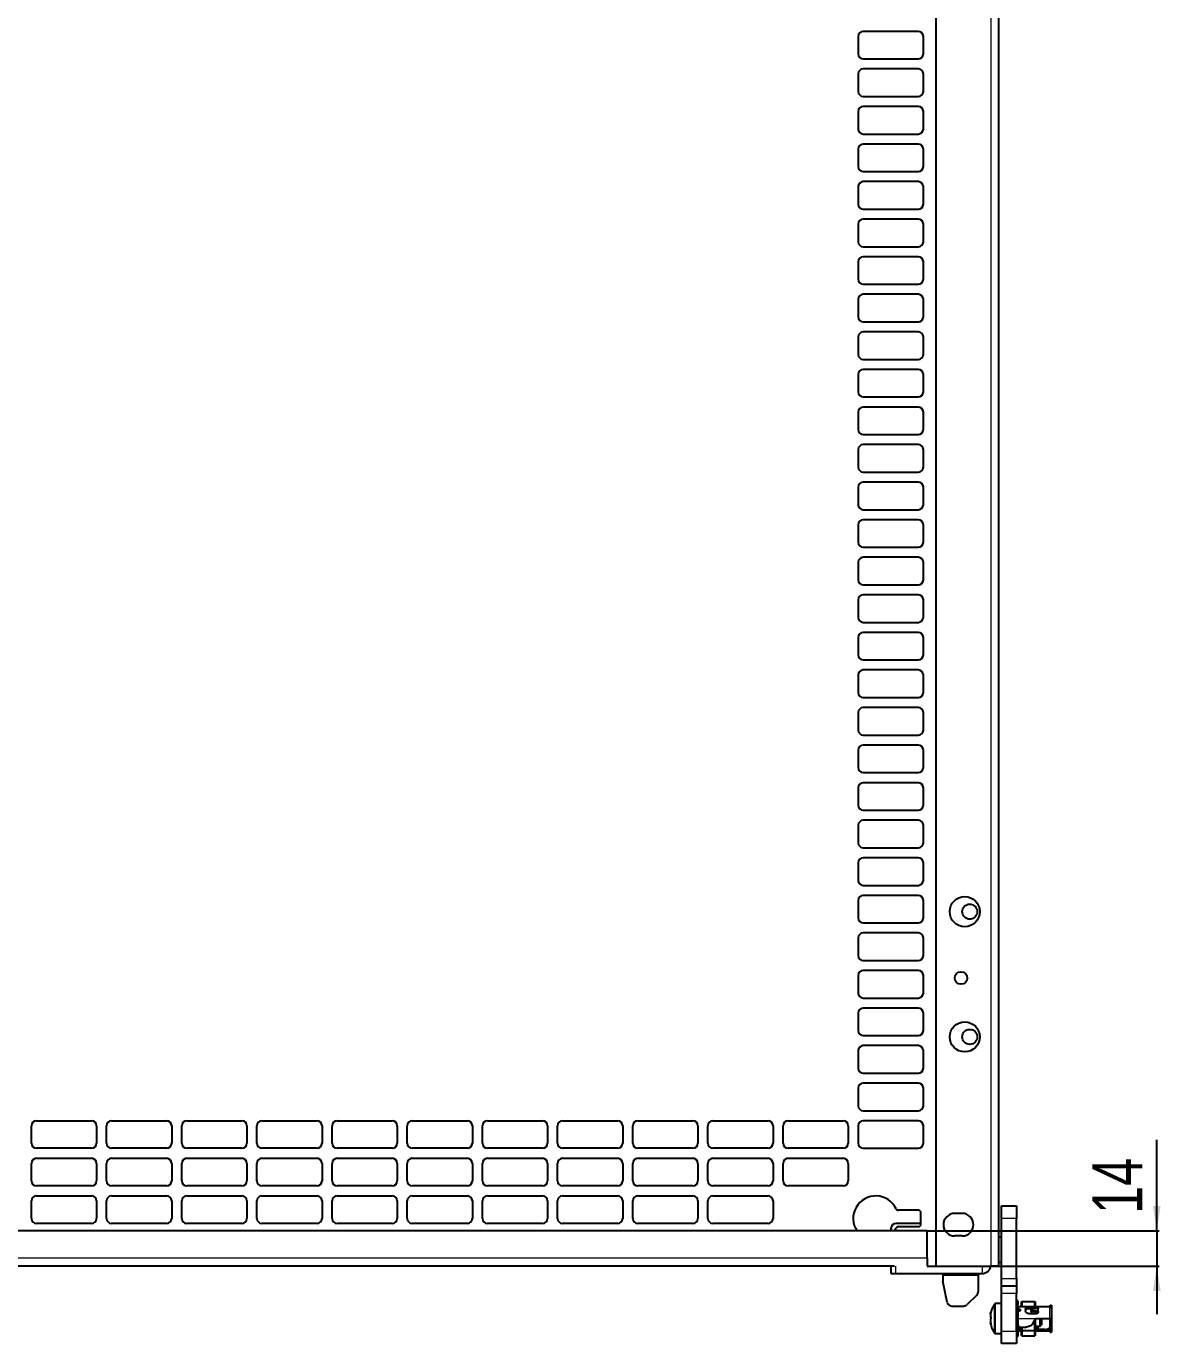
# Model space of a CAD drawing. Header units: millimetres. Extents: x -814 to 1058, y -456 to 1988.
# Drawn here: x 606 to 1058, y -291 to 235 of the extents above; entities that cross this region are included whole.
import ezdxf

# ---------------------------------------------------------------- set-up
doc = ezdxf.new("R2010")
doc.units = ezdxf.units.MM
doc.layers.add('FORMAT', color=7, linetype='Continuous')
doc.styles.add('SLDTEXTSTYLE0', font='TXT', dxfattribs={"width": 0.75})
doc.dimstyles.new('SLDDIMSTYLE1', dxfattribs={"dimtxt": 20, "dimasz": 10, "dimexe": 0, "dimexo": 0.0625, "dimgap": 5, "dimtad": 2, "dimdec": 1, "dimrnd": 1e-09, "dimzin": 12, "dimdsep": 46, "dimtxsty": 'SLDTEXTSTYLE0', "dimsah": 1, "dimcen": 0.09, "dimadec": 0, "dimazin": 3, "dimtfac": 1, "dimtmove": 0, "dimatfit": 0, "dimfxl": 0, "dimfrac": 2, "dimtolj": 1, "dimtzin": 12, "dimarcsym": 0})

# ---------------------------------------------------------------- blocks, each defined once
blk = doc.blocks.new('_D_8')
at = {"layer": 'FORMAT'}
for p, q in [((1056.82, -246.46), (1056.82, -210.06)), ((965.18, -246.46), (1057.82, -246.46)), ((1056.82, -246.46), (1056.82, -260.46)), ((965.18, -260.46), (1057.82, -260.46)), ((1056.82, -260.46), (1056.82, -279.69))]:
    blk.add_line(p, q, dxfattribs=at)
for points in [[(1056.82, -246.46), (1058.36, -236.46), (1055.28, -236.46)], [(1056.82, -260.46), (1055.28, -270.46), (1058.36, -270.46)]]:
    blk.add_solid(points, dxfattribs=at)
at = {"layer": 'FORMAT', "insert": (1031.04, -239.61), "char_height": 20, "attachment_point": 1, "rotation": 90, "style": 'SLDTEXTSTYLE0'}
blk.add_mtext('14', dxfattribs=at)

msp = doc.modelspace()

# ---------------------------------------------------------------- linework, layer by layer
at = {"color": 7, "linetype": 'Continuous', "lineweight": 25}
for p, q in [((993.67, 1822.55), (993.67, -260.45)), ((968.67, 1793.35), (968.67, -260.45)), ((961.67, 232.55), (939.67, 232.55)), ((937.67, 230.55), (937.67, 223.55)), ((963.67, 223.55), (963.67, 230.55)), ((939.67, 221.55), (961.67, 221.55)), ((961.67, 217.55), (939.67, 217.55)), ((937.67, 215.55), (937.67, 208.55)), ((963.67, 208.55), (963.67, 215.55)), ((939.67, 206.55), (961.67, 206.55)), ((937.67, 200.55), (937.67, 193.55)), ((961.67, 202.55), (939.67, 202.55)), ((963.67, 193.55), (963.67, 200.55)), ((939.67, 191.55), (961.67, 191.55)), ((937.67, 185.55), (937.67, 178.55)), ((961.67, 187.55), (939.67, 187.55)), ((963.67, 178.55), (963.67, 185.55)), ((939.67, 176.55), (961.67, 176.55)), ((937.67, 170.55), (937.67, 163.55)), ((961.67, 172.55), (939.67, 172.55)), ((963.67, 163.55), (963.67, 170.55)), ((939.67, 161.55), (961.67, 161.55)), ((937.67, 155.55), (937.67, 148.55)), ((961.67, 157.55), (939.67, 157.55)), ((963.67, 148.55), (963.67, 155.55)), ((939.67, 146.55), (961.67, 146.55)), ((961.67, 142.55), (939.67, 142.55)), ((937.67, 140.55), (937.67, 133.55)), ((963.67, 133.55), (963.67, 140.55)), ((939.67, 131.55), (961.67, 131.55)), ((961.67, 127.55), (939.67, 127.55)), ((937.67, 125.55), (937.67, 118.55)), ((963.67, 118.55), (963.67, 125.55)), ((939.67, 116.55), (961.67, 116.55)), ((937.67, 110.55), (937.67, 103.55)), ((961.67, 112.55), (939.67, 112.55)), ((963.67, 103.55), (963.67, 110.55)), ((939.67, 101.55), (961.67, 101.55)), ((937.67, 95.55), (937.67, 88.55)), ((961.67, 97.55), (939.67, 97.55)), ((963.67, 88.55), (963.67, 95.55)), ((939.67, 86.55), (961.67, 86.55)), ((937.67, 80.55), (937.67, 73.55)), ((961.67, 82.55), (939.67, 82.55)), ((963.67, 73.55), (963.67, 80.55)), ((939.67, 71.55), (961.67, 71.55)), ((937.67, 65.55), (937.67, 58.55)), ((961.67, 67.55), (939.67, 67.55)), ((963.67, 58.55), (963.67, 65.55)), ((939.67, 56.55), (961.67, 56.55)), ((937.67, 50.55), (937.67, 43.55)), ((961.67, 52.55), (939.67, 52.55)), ((963.67, 43.55), (963.67, 50.55)), ((939.67, 41.55), (961.67, 41.55)), ((961.67, 37.55), (939.67, 37.55)), ((937.67, 35.55), (937.67, 28.55)), ((963.67, 28.55), (963.67, 35.55)), ((939.67, 26.55), (961.67, 26.55)), ((961.67, 22.55), (939.67, 22.55)), ((937.67, 20.55), (937.67, 13.55)), ((963.67, 13.55), (963.67, 20.55)), ((939.67, 11.55), (961.67, 11.55)), ((937.67, 5.55), (937.67, -1.45)), ((961.67, 7.55), (939.67, 7.55)), ((963.67, -1.45), (963.67, 5.55)), ((939.67, -3.45), (961.67, -3.45)), ((937.67, -9.45), (937.67, -16.45)), ((961.67, -7.45), (939.67, -7.45)), ((963.67, -16.45), (963.67, -9.45)), ((939.67, -18.45), (961.67, -18.45)), ((937.67, -24.45), (937.67, -31.45)), ((961.67, -22.45), (939.67, -22.45)), ((963.67, -31.45), (963.67, -24.45)), ((939.67, -33.45), (961.67, -33.45)), ((937.67, -39.45), (937.67, -46.45)), ((961.67, -37.45), (939.67, -37.45)), ((963.67, -46.45), (963.67, -39.45)), ((939.67, -48.45), (961.67, -48.45)), ((961.67, -52.45), (939.67, -52.45)), ((937.67, -54.45), (937.67, -61.45)), ((963.67, -61.45), (963.67, -54.45)), ((939.67, -63.45), (961.67, -63.45)), ((961.67, -67.45), (939.67, -67.45)), ((937.67, -69.45), (937.67, -76.45)), ((963.67, -76.45), (963.67, -69.45)), ((939.67, -78.45), (961.67, -78.45)), ((961.67, -82.45), (939.67, -82.45)), ((937.67, -84.45), (937.67, -91.45)), ((963.67, -91.45), (963.67, -84.45)), ((939.67, -93.45), (961.67, -93.45)), ((937.67, -99.45), (937.67, -106.45)), ((961.67, -97.45), (939.67, -97.45)), ((963.67, -106.45), (963.67, -99.45)), ((939.67, -108.45), (961.67, -108.45)), ((937.67, -114.45), (937.67, -121.45)), ((961.67, -112.45), (939.67, -112.45)), ((963.67, -121.45), (963.67, -114.45)), ((939.67, -123.45), (961.67, -123.45)), ((937.67, -129.45), (937.67, -136.45)), ((961.67, -127.45), (939.67, -127.45)), ((963.67, -136.45), (963.67, -129.45)), ((939.67, -138.45), (961.67, -138.45)), ((937.67, -144.45), (937.67, -151.45)), ((961.67, -142.45), (939.67, -142.45)), ((963.67, -151.45), (963.67, -144.45)), ((939.67, -153.45), (961.67, -153.45)), ((961.67, -157.45), (939.67, -157.45)), ((937.67, -159.45), (937.67, -166.45)), ((963.67, -166.45), (963.67, -159.45)), ((939.67, -168.45), (961.67, -168.45)), ((961.67, -172.45), (939.67, -172.45)), ((937.67, -174.45), (937.67, -181.45)), ((963.67, -181.45), (963.67, -174.45)), ((939.67, -183.45), (961.67, -183.45)), ((961.67, -187.45), (939.67, -187.45)), ((937.67, -189.45), (937.67, -196.45)), ((963.67, -196.45), (963.67, -189.45)), ((939.67, -198.45), (961.67, -198.45)), ((607.67, -211.45), (607.67, -204.45)), ((609.67, -202.45), (631.67, -202.45)), ((633.67, -204.45), (633.67, -211.45)), ((637.67, -211.45), (637.67, -204.45)), ((639.67, -202.45), (661.67, -202.45)), ((663.67, -204.45), (663.67, -211.45)), ((667.67, -211.45), (667.67, -204.45)), ((669.67, -202.45), (691.67, -202.45)), ((693.67, -204.45), (693.67, -211.45)), ((697.67, -211.45), (697.67, -204.45)), ((699.67, -202.45), (721.67, -202.45)), ((723.67, -204.45), (723.67, -211.45)), ((727.67, -211.45), (727.67, -204.45)), ((729.67, -202.45), (751.67, -202.45)), ((753.67, -204.45), (753.67, -211.45)), ((757.67, -211.45), (757.67, -204.45)), ((759.67, -202.45), (781.67, -202.45)), ((783.67, -204.45), (783.67, -211.45)), ((787.67, -211.45), (787.67, -204.45)), ((789.67, -202.45), (811.67, -202.45)), ((813.67, -204.45), (813.67, -211.45)), ((817.67, -211.45), (817.67, -204.45)), ((819.67, -202.45), (841.67, -202.45)), ((843.67, -204.45), (843.67, -211.45)), ((847.67, -211.45), (847.67, -204.45)), ((849.67, -202.45), (871.67, -202.45)), ((873.67, -204.45), (873.67, -211.45)), ((877.67, -211.45), (877.67, -204.45)), ((879.67, -202.45), (901.67, -202.45)), ((903.67, -204.45), (903.67, -211.45)), ((907.67, -211.45), (907.67, -204.45)), ((909.67, -202.45), (931.67, -202.45)), ((933.67, -204.45), (933.67, -211.45)), ((937.67, -204.45), (937.67, -211.45)), ((961.67, -202.45), (939.67, -202.45)), ((963.67, -211.45), (963.67, -204.45)), ((631.67, -213.45), (609.67, -213.45)), ((661.67, -213.45), (639.67, -213.45)), ((691.67, -213.45), (669.67, -213.45)), ((721.67, -213.45), (699.67, -213.45)), ((751.67, -213.45), (729.67, -213.45)), ((781.67, -213.45), (759.67, -213.45)), ((811.67, -213.45), (789.67, -213.45)), ((841.67, -213.45), (819.67, -213.45)), ((871.67, -213.45), (849.67, -213.45)), ((901.67, -213.45), (879.67, -213.45)), ((931.67, -213.45), (909.67, -213.45)), ((939.67, -213.45), (961.67, -213.45)), ((607.67, -226.45), (607.67, -219.45)), ((609.67, -217.45), (631.67, -217.45)), ((633.67, -219.45), (633.67, -226.45)), ((637.67, -226.45), (637.67, -219.45)), ((639.67, -217.45), (661.67, -217.45)), ((663.67, -219.45), (663.67, -226.45)), ((667.67, -226.45), (667.67, -219.45)), ((669.67, -217.45), (691.67, -217.45)), ((693.67, -219.45), (693.67, -226.45)), ((697.67, -226.45), (697.67, -219.45)), ((699.67, -217.45), (721.67, -217.45)), ((723.67, -219.45), (723.67, -226.45)), ((727.67, -226.45), (727.67, -219.45)), ((729.67, -217.45), (751.67, -217.45)), ((753.67, -219.45), (753.67, -226.45)), ((757.67, -226.45), (757.67, -219.45)), ((759.67, -217.45), (781.67, -217.45)), ((783.67, -219.45), (783.67, -226.45)), ((787.67, -226.45), (787.67, -219.45)), ((789.67, -217.45), (811.67, -217.45)), ((813.67, -219.45), (813.67, -226.45)), ((817.67, -226.45), (817.67, -219.45)), ((819.67, -217.45), (841.67, -217.45)), ((843.67, -219.45), (843.67, -226.45)), ((847.67, -226.45), (847.67, -219.45)), ((849.67, -217.45), (871.67, -217.45)), ((873.67, -219.45), (873.67, -226.45)), ((877.67, -226.45), (877.67, -219.45)), ((879.67, -217.45), (901.67, -217.45)), ((903.67, -219.45), (903.67, -226.45)), ((907.67, -226.45), (907.67, -219.45)), ((909.67, -217.45), (931.67, -217.45)), ((933.67, -219.45), (933.67, -226.45)), ((631.67, -228.45), (609.67, -228.45)), ((661.67, -228.45), (639.67, -228.45)), ((691.67, -228.45), (669.67, -228.45)), ((721.67, -228.45), (699.67, -228.45)), ((751.67, -228.45), (729.67, -228.45)), ((781.67, -228.45), (759.67, -228.45)), ((811.67, -228.45), (789.67, -228.45)), ((841.67, -228.45), (819.67, -228.45)), ((871.67, -228.45), (849.67, -228.45)), ((901.67, -228.45), (879.67, -228.45)), ((931.67, -228.45), (909.67, -228.45)), ((607.67, -241.45), (607.67, -234.45)), ((609.67, -232.45), (631.67, -232.45)), ((633.67, -234.45), (633.67, -241.45)), ((637.67, -241.45), (637.67, -234.45)), ((639.67, -232.45), (661.67, -232.45)), ((663.67, -234.45), (663.67, -241.45)), ((667.67, -241.45), (667.67, -234.45)), ((669.67, -232.45), (691.67, -232.45)), ((693.67, -234.45), (693.67, -241.45)), ((697.67, -241.45), (697.67, -234.45)), ((699.67, -232.45), (721.67, -232.45)), ((723.67, -234.45), (723.67, -241.45)), ((727.67, -241.45), (727.67, -234.45)), ((729.67, -232.45), (751.67, -232.45)), ((753.67, -234.45), (753.67, -241.45)), ((757.67, -241.45), (757.67, -234.45)), ((759.67, -232.45), (781.67, -232.45)), ((783.67, -234.45), (783.67, -241.45)), ((787.67, -241.45), (787.67, -234.45)), ((789.67, -232.45), (811.67, -232.45)), ((813.67, -234.45), (813.67, -241.45)), ((817.67, -241.45), (817.67, -234.45)), ((819.67, -232.45), (841.67, -232.45)), ((843.67, -234.45), (843.67, -241.45)), ((847.67, -241.45), (847.67, -234.45)), ((849.67, -232.45), (871.67, -232.45)), ((873.67, -234.45), (873.67, -241.45)), ((877.67, -241.45), (877.67, -234.45)), ((879.67, -232.45), (901.67, -232.45)), ((903.67, -234.45), (903.67, -241.45)), ((994.82, -236.45), (1000.82, -236.45)), ((994.82, -241.45), (994.82, -236.45)), ((1000.82, -236.45), (1000.82, -241.45)), ((961.67, -238.21), (953.72, -238.21)), ((962.67, -243.71), (962.67, -239.21)), ((979.17, -239.45), (976.17, -239.45)), ((994.82, -265.45), (994.82, -241.45)), ((1000.82, -265.45), (1000.82, -241.45)), ((965.17, -246.46), (336.17, -246.46)), ((631.67, -243.45), (609.67, -243.45)), ((661.67, -243.45), (639.67, -243.45)), ((691.67, -243.45), (669.67, -243.45)), ((721.67, -243.45), (699.67, -243.45)), ((751.67, -243.45), (729.67, -243.45)), ((781.67, -243.45), (759.67, -243.45)), ((811.67, -243.45), (789.67, -243.45)), ((841.67, -243.45), (819.67, -243.45)), ((871.67, -243.45), (849.67, -243.45)), ((901.67, -243.45), (879.67, -243.45)), ((950.72, -245.45), (950.72, -246.46)), ((952.15, -246.46), (952.82, -245.29)), ((962.67, -243.45), (952.72, -243.45)), ((953.72, -244.71), (961.67, -244.71)), ((965.17, -257.36), (965.17, -246.46)), ((979.17, -248.45), (976.17, -248.45)), ((994.82, -248.95), (993.67, -248.95)), ((965.17, -257.36), (965.17, -260.46)), ((952.09, -260.46), (348.74, -260.46)), ((950.72, -260.46), (950.72, -263.45)), ((965.17, -260.45), (968.67, -260.45)), ((968.67, -260.45), (990.57, -260.45)), ((993.67, -260.45), (990.57, -260.45)), ((993.67, -258.95), (994.82, -258.95)), ((950.72, -263.45), (952.72, -263.45)), ((952.72, -263.45), (987.07, -263.45)), ((971.42, -263.45), (971.42, -264.05)), ((971.42, -264.05), (971.42, -266.45)), ((973.1, -274.84), (971.42, -266.45)), ((985.57, -263.45), (985.57, -264.05)), ((985.57, -264.05), (985.57, -270.62)), ((994.82, -268.45), (994.82, -265.45)), ((1000.82, -265.45), (1000.82, -268.45)), ((984.98, -272.04), (981.15, -275.87)), ((1000.82, -268.45), (994.82, -268.45)), ((994.82, -271.45), (994.82, -268.45)), ((994.82, -286.45), (994.82, -271.45)), ((1000.82, -268.45), (1000.82, -271.45)), ((1000.82, -286.45), (1000.82, -271.45)), ((975.06, -276.45), (979.74, -276.45)), ((994.82, -275.45), (992.49, -275.45)), ((1001.32, -274.35), (1000.82, -274.35)), ((1000.82, -275.82), (1001.32, -275.82)), ((1000.82, -277.13), (1001.32, -277.13)), ((1001.32, -274.35), (1001.32, -275.82)), ((1001.32, -277.13), (1001.32, -275.82)), ((1001.32, -277.13), (1001.32, -281.45)), ((1001.62, -278.45), (1001.36, -278.45)), ((1001.52, -276.6), (1012.12, -276.6)), ((1001.77, -277.6), (1001.52, -277.6)), ((1001.77, -278), (1001.52, -278)), ((1001.77, -278.5), (1001.52, -278.5)), ((1001.62, -278.5), (1001.62, -278)), ((1002.32, -277.96), (1002.32, -278.08)), ((1002.82, -274.74), (1003.02, -274.61)), ((1002.82, -276.6), (1002.82, -274.74)), ((1003.02, -274.61), (1003.02, -276.6)), ((1003.02, -274.61), (1008.1, -274.61)), ((1004.42, -277.7), (1004.42, -278.38)), ((1005.62, -277.06), (1008.92, -277.06)), ((1007.34, -277.51), (1005.62, -277.51)), ((1006.49, -278.26), (1006.49, -278.23)), ((1006.54, -278.4), (1006.77, -278.69)), ((1008.1, -276.6), (1008.1, -274.61)), ((1008.1, -274.61), (1008.22, -274.83)), ((1008.1, -279.4), (1008.1, -278.63)), ((1008.22, -274.83), (1008.22, -276.6)), ((1008.22, -278.68), (1008.22, -279.4)), ((1009.42, -277.29), (1009.42, -277.5)), ((1009.42, -278.63), (1009.42, -277.5)), ((1009.42, -278.63), (1009.42, -278.96)), ((1012.12, -276.6), (1014.12, -276.6)), ((1014.32, -276.02), (1014.82, -276.02)), ((1014.32, -276.63), (1014.32, -276.02)), ((1014.82, -276.02), (1014.82, -277.3)), ((1014.82, -277.3), (1014.82, -281.45)), ((990.4, -279.6), (990.43, -279.6)), ((1001.32, -281.45), (1000.82, -281.45)), ((1000.82, -282.76), (1001.32, -282.76)), ((1001.32, -283.29), (1000.82, -283.29)), ((1001.32, -281.45), (1001.52, -281.45)), ((1001.32, -282.76), (1001.32, -283.29)), ((1001.32, -282.89), (1001.52, -282.9)), ((1001.32, -283.29), (1001.32, -288.55)), ((1001.52, -284.2), (1001.52, -281.45)), ((1005.62, -279.4), (1008.92, -279.4)), ((1007.36, -283.45), (1008.52, -281.45)), ((1007.36, -283.45), (1008.1, -283.45)), ((1008.1, -283.45), (1008.1, -282.17)), ((1008.1, -286.15), (1008.1, -283.45)), ((1008.22, -283.45), (1008.1, -283.45)), ((1008.22, -281.97), (1008.22, -283.45)), ((1008.22, -283.45), (1008.22, -286.12)), ((1008.52, -281.45), (1014.12, -281.45)), ((1010.32, -284.45), (1010.32, -281.45)), ((1010.32, -284.45), (1010.82, -283.95)), ((1010.82, -281.45), (1010.82, -283.95)), ((1014.12, -281.45), (1014.82, -281.45)), ((1014.32, -281.58), (1014.32, -281.45)), ((1014.32, -281.58), (1014.82, -281.58)), ((1014.32, -283.28), (1014.32, -281.58)), ((1014.32, -283.28), (1014.82, -283.28)), ((1014.32, -286.88), (1014.32, -283.28)), ((1014.82, -281.45), (1014.82, -281.58)), ((1014.82, -281.58), (1014.82, -283.28)), ((1014.82, -283.28), (1014.82, -286.88)), ((992.49, -287.45), (994.82, -287.45)), ((994.82, -291.45), (994.82, -286.45)), ((1000.82, -286.45), (1000.82, -291.45)), ((1000.82, -288.55), (1001.32, -288.55)), ((1001.32, -284.45), (1001.56, -284.45)), ((1001.62, -284.9), (1001.52, -284.9)), ((1002.82, -285.8), (1001.52, -285.8)), ((1001.52, -286.3), (1002.82, -286.3)), ((1001.62, -285.6), (1001.62, -284.58)), ((1001.62, -285.6), (1002.82, -285.6)), ((1004.42, -284.95), (1002.27, -284.95)), ((1002.82, -286.13), (1002.82, -284.95)), ((1003.02, -286.15), (1002.82, -286.13)), ((1002.82, -288.16), (1002.82, -286.13)), ((1003.02, -288.3), (1002.82, -288.16)), ((1003.02, -284.95), (1003.02, -286.15)), ((1003.02, -286.15), (1008.1, -286.15)), ((1003.02, -286.15), (1003.02, -288.3)), ((1003.02, -288.3), (1008.1, -288.3)), ((1008.22, -286.12), (1008.1, -286.15)), ((1008.1, -288.3), (1008.1, -286.15)), ((1008.22, -288.07), (1008.1, -288.3)), ((1008.22, -284.45), (1010.32, -284.45)), ((1009.42, -284.99), (1008.22, -285.11)), ((1008.92, -285.39), (1008.22, -285.39)), ((1012.12, -285.8), (1008.22, -285.8)), ((1008.22, -286.12), (1008.22, -288.07)), ((1008.22, -286.3), (1012.12, -286.3)), ((1009.42, -284.99), (1009.42, -284.45)), ((1009.42, -285.16), (1009.42, -284.99)), ((1012.12, -285.8), (1012.12, -286.3)), ((1012.12, -286.3), (1014.12, -286.3)), ((1013.62, -285.39), (1013.62, -285.85)), ((1014.12, -285.39), (1013.62, -285.39)), ((1013.62, -285.85), (1014.12, -285.85)), ((1014.12, -285.85), (1014.12, -285.39)), ((1014.32, -286.88), (1014.82, -286.88)), ((1000.82, -291.45), (994.82, -291.45))]:
    msp.add_line(p, q, dxfattribs=at)
at = {"color": 8, "linetype": 'Continuous', "lineweight": 18}
for p, q in [((990.57, 1793.35), (990.57, -260.45)), ((1000.82, -241.45), (994.82, -241.45)), ((965.17, -257.36), (336.17, -257.36)), ((952.72, -263.45), (952.72, -260.46)), ((987.07, -260.45), (987.07, -263.45)), ((971.42, -264.05), (985.57, -264.05)), ((994.82, -265.45), (1000.82, -265.45)), ((1000.82, -271.45), (994.82, -271.45)), ((992.05, -287.22), (992.05, -275.68)), ((992.49, -287.45), (992.49, -275.45)), ((1001.52, -276.6), (1001.52, -277.6)), ((1001.52, -278.5), (1001.52, -281.45)), ((1001.77, -278), (1001.77, -277.6)), ((1005.62, -277.06), (1005.62, -277.51)), ((1008.92, -277.51), (1008.92, -277.06)), ((1014.12, -281.45), (1014.12, -276.6)), ((1001.52, -281.45), (1008.52, -281.45)), ((1014.12, -285.2), (1014.12, -281.45)), ((994.82, -286.45), (1000.82, -286.45)), ((1001.52, -284.9), (1001.52, -285.8))]:
    msp.add_line(p, q, dxfattribs=at)
at = {"color": 7, "linetype": 'Continuous', "lineweight": 25, "flags": 128}
for points in [[(1001.32, -277.98), (1001.38, -277.99), (1001.52, -278)], [(1001.32, -278.38), (1001.32, -278.4), (1001.33, -278.42), (1001.35, -278.44), (1001.38, -278.46), (1001.41, -278.48), (1001.44, -278.49), (1001.48, -278.5), (1001.52, -278.5)], [(1001.62, -278.33), (1001.58, -278.41), (1001.56, -278.45)], [(1001.32, -284.93), (1001.38, -284.91), (1001.52, -284.9)], [(1001.32, -285.83), (1001.38, -285.81), (1001.52, -285.8)], [(1014.12, -286.3), (1014.25, -286.29), (1014.32, -286.27)]]:
    msp.add_lwpolyline(points, dxfattribs=at)
at = {"color": 7, "linetype": 'Continuous', "lineweight": 25}
for centre, radius in [((980.17, -118.95), 6), ((982.17, -118.95), 3), ((978.67, -145.45), 2.5), ((980.17, -168.95), 6), ((982.17, -168.95), 3)]:
    msp.add_circle(centre, radius, dxfattribs=at)
for centre, radius, start, end in [((939.67, 230.55), 2, 90, 180), ((961.67, 230.55), 2, 0, 90), ((939.67, 223.55), 2, 180, 270), ((961.67, 223.55), 2, 270, 0), ((939.67, 215.55), 2, 90, 180), ((961.67, 215.55), 2, 0, 90), ((939.67, 208.55), 2, 180, 270), ((961.67, 208.55), 2, 270, 0), ((939.67, 200.55), 2, 90, 180), ((961.67, 200.55), 2, 0, 90), ((939.67, 193.55), 2, 180, 270), ((961.67, 193.55), 2, 270, 0), ((939.67, 185.55), 2, 90, 180), ((961.67, 185.55), 2, 0, 90), ((939.67, 178.55), 2, 180, 270), ((961.67, 178.55), 2, 270, 0), ((939.67, 170.55), 2, 90, 180), ((961.67, 170.55), 2, 0, 90), ((939.67, 163.55), 2, 180, 270), ((961.67, 163.55), 2, 270, 0), ((939.67, 155.55), 2, 90, 180), ((961.67, 155.55), 2, 0, 90), ((939.67, 148.55), 2, 180, 270), ((961.67, 148.55), 2, 270, 0), ((939.67, 140.55), 2, 90, 180), ((961.67, 140.55), 2, 0, 90), ((939.67, 133.55), 2, 180, 270), ((961.67, 133.55), 2, 270, 0), ((939.67, 125.55), 2, 90, 180), ((961.67, 125.55), 2, 0, 90), ((939.67, 118.55), 2, 180, 270), ((961.67, 118.55), 2, 270, 0), ((939.67, 110.55), 2, 90, 180), ((961.67, 110.55), 2, 0, 90), ((939.67, 103.55), 2, 180, 270), ((961.67, 103.55), 2, 270, 0), ((939.67, 95.55), 2, 90, 180), ((961.67, 95.55), 2, 0, 90), ((939.67, 88.55), 2, 180, 270), ((961.67, 88.55), 2, 270, 0), ((939.67, 80.55), 2, 90, 180), ((961.67, 80.55), 2, 0, 90), ((939.67, 73.55), 2, 180, 270), ((961.67, 73.55), 2, 270, 0), ((939.67, 65.55), 2, 90, 180), ((961.67, 65.55), 2, 0, 90), ((939.67, 58.55), 2, 180, 270), ((961.67, 58.55), 2, 270, 0), ((939.67, 50.55), 2, 90, 180), ((961.67, 50.55), 2, 0, 90), ((939.67, 43.55), 2, 180, 270), ((961.67, 43.55), 2, 270, 0), ((939.67, 35.55), 2, 90, 180), ((961.67, 35.55), 2, 0, 90), ((939.67, 28.55), 2, 180, 270), ((961.67, 28.55), 2, 270, 0), ((939.67, 20.55), 2, 90, 180), ((961.67, 20.55), 2, 0, 90), ((939.67, 13.55), 2, 180, 270), ((961.67, 13.55), 2, 270, 0), ((939.67, 5.55), 2, 90, 180), ((961.67, 5.55), 2, 0, 90), ((939.67, -1.45), 2, 180, 270), ((961.67, -1.45), 2, 270, 0), ((939.67, -9.45), 2, 90, 180), ((961.67, -9.45), 2, 0, 90), ((939.67, -16.45), 2, 180, 270), ((961.67, -16.45), 2, 270, 0), ((939.67, -24.45), 2, 90, 180), ((961.67, -24.45), 2, 0, 90), ((939.67, -31.45), 2, 180, 270), ((961.67, -31.45), 2, 270, 0), ((939.67, -39.45), 2, 90, 180), ((961.67, -39.45), 2, 0, 90), ((939.67, -46.45), 2, 180, 270), ((961.67, -46.45), 2, 270, 0), ((939.67, -54.45), 2, 90, 180), ((961.67, -54.45), 2, 0, 90), ((939.67, -61.45), 2, 180, 270), ((961.67, -61.45), 2, 270, 0), ((939.67, -69.45), 2, 90, 180), ((961.67, -69.45), 2, 0, 90), ((939.67, -76.45), 2, 180, 270), ((961.67, -76.45), 2, 270, 0), ((939.67, -84.45), 2, 90, 180), ((961.67, -84.45), 2, 0, 90), ((939.67, -91.45), 2, 180, 270), ((961.67, -91.45), 2, 270, 0), ((939.67, -99.45), 2, 90, 180), ((961.67, -99.45), 2, 0, 90), ((939.67, -106.45), 2, 180, 270), ((961.67, -106.45), 2, 270, 0), ((939.67, -114.45), 2, 90, 180), ((961.67, -114.45), 2, 0, 90), ((939.67, -121.45), 2, 180, 270), ((961.67, -121.45), 2, 270, 0), ((939.67, -129.45), 2, 90, 180), ((961.67, -129.45), 2, 0, 90), ((939.67, -136.45), 2, 180, 270), ((961.67, -136.45), 2, 270, 0), ((939.67, -144.45), 2, 90, 180), ((961.67, -144.45), 2, 0, 90), ((939.67, -151.45), 2, 180, 270), ((961.67, -151.45), 2, 270, 0), ((939.67, -159.45), 2, 90, 180), ((961.67, -159.45), 2, 0, 90), ((939.67, -166.45), 2, 180, 270), ((961.67, -166.45), 2, 270, 0), ((939.67, -174.45), 2, 90, 180), ((961.67, -174.45), 2, 0, 90), ((939.67, -181.45), 2, 180, 270), ((961.67, -181.45), 2, 270, 0), ((939.67, -189.45), 2, 90, 180), ((961.67, -189.45), 2, 0, 90), ((939.67, -196.45), 2, 180, 270), ((961.67, -196.45), 2, 270, 0), ((609.67, -204.45), 2, 90, 180), ((631.67, -204.45), 2, 0, 90), ((639.67, -204.45), 2, 90, 180), ((661.67, -204.45), 2, 0, 90), ((669.67, -204.45), 2, 90, 180), ((691.67, -204.45), 2, 0, 90), ((699.67, -204.45), 2, 90, 180), ((721.67, -204.45), 2, 0, 90), ((729.67, -204.45), 2, 90, 180), ((751.67, -204.45), 2, 0, 90), ((759.67, -204.45), 2, 90, 180), ((781.67, -204.45), 2, 0, 90), ((789.67, -204.45), 2, 90, 180), ((811.67, -204.45), 2, 0, 90), ((819.67, -204.45), 2, 90, 180), ((841.67, -204.45), 2, 0, 90), ((849.67, -204.45), 2, 90, 180), ((871.67, -204.45), 2, 0, 90), ((879.67, -204.45), 2, 90, 180), ((901.67, -204.45), 2, 0, 90), ((909.67, -204.45), 2, 90, 180), ((931.67, -204.45), 2, 0, 90), ((939.67, -204.45), 2, 90, 180), ((961.67, -204.45), 2, 0, 90), ((609.67, -211.45), 2, 180, 270), ((631.67, -211.45), 2, 270, 0), ((639.67, -211.45), 2, 180, 270), ((661.67, -211.45), 2, 270, 0), ((669.67, -211.45), 2, 180, 270), ((691.67, -211.45), 2, 270, 0), ((699.67, -211.45), 2, 180, 270), ((721.67, -211.45), 2, 270, 0), ((729.67, -211.45), 2, 180, 270), ((751.67, -211.45), 2, 270, 0), ((759.67, -211.45), 2, 180, 270), ((781.67, -211.45), 2, 270, 0), ((789.67, -211.45), 2, 180, 270), ((811.67, -211.45), 2, 270, 0), ((819.67, -211.45), 2, 180, 270), ((841.67, -211.45), 2, 270, 0), ((849.67, -211.45), 2, 180, 270), ((871.67, -211.45), 2, 270, 0), ((879.67, -211.45), 2, 180, 270), ((901.67, -211.45), 2, 270, 0), ((909.67, -211.45), 2, 180, 270), ((931.67, -211.45), 2, 270, 0), ((939.67, -211.45), 2, 180, 270), ((961.67, -211.45), 2, 270, 0), ((609.67, -219.45), 2, 90, 180), ((631.67, -219.45), 2, 0, 90), ((639.67, -219.45), 2, 90, 180), ((661.67, -219.45), 2, 0, 90), ((669.67, -219.45), 2, 90, 180), ((691.67, -219.45), 2, 0, 90), ((699.67, -219.45), 2, 90, 180), ((721.67, -219.45), 2, 0, 90), ((729.67, -219.45), 2, 90, 180), ((751.67, -219.45), 2, 0, 90), ((759.67, -219.45), 2, 90, 180), ((781.67, -219.45), 2, 0, 90), ((789.67, -219.45), 2, 90, 180), ((811.67, -219.45), 2, 0, 90), ((819.67, -219.45), 2, 90, 180), ((841.67, -219.45), 2, 0, 90), ((849.67, -219.45), 2, 90, 180), ((871.67, -219.45), 2, 0, 90), ((879.67, -219.45), 2, 90, 180), ((901.67, -219.45), 2, 0, 90), ((909.67, -219.45), 2, 90, 180), ((931.67, -219.45), 2, 0, 90), ((609.67, -226.45), 2, 180, 270), ((631.67, -226.45), 2, 270, 0), ((639.67, -226.45), 2, 180, 270), ((661.67, -226.45), 2, 270, 0), ((669.67, -226.45), 2, 180, 270), ((691.67, -226.45), 2, 270, 0), ((699.67, -226.45), 2, 180, 270), ((721.67, -226.45), 2, 270, 0), ((729.67, -226.45), 2, 180, 270), ((751.67, -226.45), 2, 270, 0), ((759.67, -226.45), 2, 180, 270), ((781.67, -226.45), 2, 270, 0), ((789.67, -226.45), 2, 180, 270), ((811.67, -226.45), 2, 270, 0), ((819.67, -226.45), 2, 180, 270), ((841.67, -226.45), 2, 270, 0), ((849.67, -226.45), 2, 180, 270), ((871.67, -226.45), 2, 270, 0), ((879.67, -226.45), 2, 180, 270), ((901.67, -226.45), 2, 270, 0), ((909.67, -226.45), 2, 180, 270), ((931.67, -226.45), 2, 270, 0), ((609.67, -234.45), 2, 90, 180), ((631.67, -234.45), 2, 0, 90), ((639.67, -234.45), 2, 90, 180), ((661.67, -234.45), 2, 0, 90), ((669.67, -234.45), 2, 90, 180), ((691.67, -234.45), 2, 0, 90), ((699.67, -234.45), 2, 90, 180), ((721.67, -234.45), 2, 0, 90), ((729.67, -234.45), 2, 90, 180), ((751.67, -234.45), 2, 0, 90), ((759.67, -234.45), 2, 90, 180), ((781.67, -234.45), 2, 0, 90), ((789.67, -234.45), 2, 90, 180), ((811.67, -234.45), 2, 0, 90), ((819.67, -234.45), 2, 90, 180), ((841.67, -234.45), 2, 0, 90), ((849.67, -234.45), 2, 90, 180), ((871.67, -234.45), 2, 0, 90), ((879.67, -234.45), 2, 90, 180), ((901.67, -234.45), 2, 0, 90), ((944.67, -241.46), 9, 25.1507, 213.749), ((609.67, -241.45), 2, 180, 270), ((631.67, -241.45), 2, 270, 0), ((639.67, -241.45), 2, 180, 270), ((661.67, -241.45), 2, 270, 0), ((669.67, -241.45), 2, 180, 270), ((691.67, -241.45), 2, 270, 0), ((699.67, -241.45), 2, 180, 270), ((721.67, -241.45), 2, 270, 0), ((729.67, -241.45), 2, 180, 270), ((751.67, -241.45), 2, 270, 0), ((759.67, -241.45), 2, 180, 270), ((781.67, -241.45), 2, 270, 0), ((789.67, -241.45), 2, 180, 270), ((811.67, -241.45), 2, 270, 0), ((819.67, -241.45), 2, 180, 270), ((841.67, -241.45), 2, 270, 0), ((849.67, -241.45), 2, 180, 270), ((871.67, -241.45), 2, 270, 0), ((879.67, -241.45), 2, 180, 270), ((901.67, -241.45), 2, 270, 0), ((953.72, -237.21), 1, 205.1507, 270), ((961.67, -239.21), 1, 0, 90), ((976.17, -243.95), 4.5, 90, 270), ((979.17, -243.95), 4.5, 270, 90), ((952.72, -245.45), 2, 90, 180), ((953.72, -245.71), 1, 90, 154.8493), ((961.67, -243.71), 1, 270, 0), ((987.07, -259.85), 3.6, 270, 350.4059), ((983.57, -270.62), 2, 315, 0), ((975.06, -274.45), 2, 191.3099, 270), ((979.74, -274.45), 2, 270, 315), ((1000.22, -281.45), 10, 144.7485, 168.9879), ((992.49, -275.99), 0.54, 90, 144.7485), ((1001.52, -276.4), 0.2, 180, 270), ((1001.5, -277.42), 0.183, 187.3339, 275.8124), ((1014.12, -277.3), 0.7, 360, 90), ((1000.22, -281.45), 10, 191.0195, 215.2515), ((992.49, -286.91), 0.54, 215.2515, 270), ((1001.42, -284.53), 0.0996, 125.5332, 176.0721), ((1001.52, -286.5), 0.2, 90, 180), ((1002.27, -284.2), 0.75, 180, 270), ((1004.42, -284.2), 0.75, 270, 285.0484), ((1014.12, -285.6), 0.2, 270, 360)]:
    msp.add_arc(centre, radius, start, end, dxfattribs=at)
for points, knots in [([(1001.77, -277.6), (1001.83, -277.61), (1001.95, -277.61), (1002.12, -277.67), (1002.24, -277.76), (1002.31, -277.86), (1002.32, -277.93), (1002.32, -277.96)], [0, 0, 0, 0, 0.214393, 0.428789, 0.643061, 0.856854, 1, 1, 1, 1]), ([(1002.28, -278.23), (1002.26, -278.19), (1002.21, -278.12), (1002.07, -278.05), (1001.91, -278.01), (1001.81, -278), (1001.77, -278)], [0, 0, 0, 0, 0.252501, 0.531568, 0.811143, 1, 1, 1, 1]), ([(1002.32, -278.08), (1002.31, -278.13), (1002.3, -278.22), (1002.21, -278.34), (1002.07, -278.44), (1001.91, -278.49), (1001.81, -278.5), (1001.77, -278.5)], [0, 0, 0, 0, 0.214305, 0.42865, 0.642279, 0.856223, 1, 1, 1, 1]), ([(1004.42, -277.7), (1004.43, -277.62), (1004.46, -277.45), (1004.66, -277.26), (1004.95, -277.13), (1005.29, -277.07), (1005.52, -277.06), (1005.62, -277.06)], [0, 0, 0, 0, 0.212833, 0.42585, 0.635542, 0.846587, 1, 1, 1, 1]), ([(1005.62, -277.51), (1005.48, -277.51), (1005.21, -277.52), (1004.85, -277.62), (1004.59, -277.77), (1004.44, -277.96), (1004.42, -278.11), (1004.42, -278.17)], [0, 0, 0, 0, 0.212875, 0.425767, 0.637937, 0.847353, 1, 1, 1, 1]), ([(1005.62, -279.4), (1005.48, -279.39), (1005.21, -279.37), (1004.85, -279.18), (1004.58, -278.92), (1004.44, -278.63), (1004.42, -278.45), (1004.42, -278.38)], [0, 0, 0, 0, 0.213238, 0.42649, 0.63916, 0.849598, 1, 1, 1, 1]), ([(1006.89, -277.72), (1006.85, -277.75), (1006.75, -277.8), (1006.62, -277.92), (1006.53, -278.05), (1006.5, -278.15), (1006.49, -278.21), (1006.49, -278.23)], [0, 0, 0, 0, 0.225867, 0.451734, 0.677598, 0.903479, 1, 1, 1, 1]), ([(1006.49, -278.26), (1006.5, -278.3), (1006.51, -278.37), (1006.58, -278.45), (1006.69, -278.48), (1006.8, -278.48), (1006.87, -278.46), (1006.89, -278.45)], [0, 0, 0, 0, 0.225883, 0.451767, 0.67765, 0.903524, 1, 1, 1, 1]), ([(1006.77, -278.69), (1006.78, -278.7), (1006.79, -278.72), (1006.81, -278.73), (1006.81, -278.73)], [0, 0, 0, 0, 0.872289, 1, 1, 1, 1]), ([(1007.14, -278.76), (1007.1, -278.77), (1007, -278.8), (1006.88, -278.78), (1006.83, -278.75), (1006.81, -278.73)], [0, 0, 0, 0, 0.3691258, 0.7382556, 1, 1, 1, 1]), ([(1009.42, -277.5), (1008.92, -277.44), (1008.25, -277.35), (1007.35, -277.46), (1007.05, -277.63), (1006.89, -277.72)], [0, 0, 0, 0, 0.587693, 0.790818, 1, 1, 1, 1]), ([(1009.42, -278.63), (1008.92, -278.53), (1008.25, -278.38), (1007.35, -278.27), (1007.05, -278.39), (1006.89, -278.45)], [0, 0, 0, 0, 0.587693, 0.790818, 1, 1, 1, 1]), ([(1009.42, -278.92), (1008.99, -278.83), (1008.4, -278.69), (1007.58, -278.58), (1007.29, -278.7), (1007.14, -278.76)], [0, 0, 0, 0, 0.56666, 0.780905, 1, 1, 1, 1]), ([(1008.92, -277.06), (1008.97, -277.06), (1009.09, -277.06), (1009.24, -277.1), (1009.35, -277.16), (1009.41, -277.22), (1009.42, -277.27), (1009.42, -277.29)], [0, 0, 0, 0, 0.214445, 0.428893, 0.643239, 0.857188, 1, 1, 1, 1]), ([(990.4, -279.59), (990.4, -279.59), (990.39, -279.57), (990.45, -279.32), (990.53, -279.08), (990.59, -278.93), (990.61, -278.88), (990.62, -278.88), (990.62, -278.88), (990.62, -278.9), (990.61, -278.94), (990.57, -279.13), (990.49, -279.49), (990.41, -279.94), (990.39, -280.34), (990.41, -280.68), (990.49, -280.85), (990.57, -280.99), (990.6, -281.05), (990.62, -281.1), (990.62, -281.13), (990.62, -281.15), (990.61, -281.19), (990.6, -281.27), (990.52, -281.47), (990.43, -281.71), (990.39, -282.11), (990.41, -282.61), (990.48, -283.04), (990.55, -283.38), (990.58, -283.5), (990.6, -283.58), (990.61, -283.64), (990.62, -283.69), (990.62, -283.7), (990.62, -283.7)], [0, 0, 0, 0, 0.038395, 0.101606, 0.171866, 0.187862, 0.204006, 0.207638, 0.210677, 0.21372, 0.218356, 0.231131, 0.28809, 0.360901, 0.404711, 0.448836, 0.549423, 0.579372, 0.5944, 0.600457, 0.603752, 0.607074, 0.610825, 0.617556, 0.643246, 0.744679, 0.792601, 0.841136, 0.935328, 0.958581, 0.973366, 0.983098, 0.992885, 0.996792, 1, 1, 1, 1]), ([(990.42, -279.57), (990.41, -279.62), (990.39, -279.76), (990.4, -279.9), (990.43, -279.91), (990.45, -279.92)], [0, 0, 0, 0, 0.182443, 0.534534, 1, 1, 1, 1]), ([(990.42, -282.88), (990.41, -282.91), (990.39, -282.97), (990.39, -283.14), (990.42, -283.27), (990.42, -283.3)], [0, 0, 0, 0, 0.421205, 0.894326, 1, 1, 1, 1]), ([(990.62, -283.7), (990.62, -283.71), (990.62, -283.72), (990.61, -283.72), (990.57, -283.67), (990.48, -283.5), (990.42, -283.34), (990.39, -283.28), (990.4, -283.34), (990.4, -283.36)], [0, 0, 0, 0, 0.014884, 0.035817, 0.093823, 0.3531, 0.661574, 0.856936, 1, 1, 1, 1]), ([(1001.32, -283.16), (1001.32, -283.15), (1001.32, -283.14), (1001.34, -283.11), (1001.38, -283.09), (1001.45, -283.1), (1001.49, -283.1), (1001.52, -283.1)], [0, 0, 0, 0, 0.195302, 0.377541, 0.538909, 0.761383, 1, 1, 1, 1]), ([(1007.36, -283.45), (1007.19, -283.67), (1006.84, -284.11), (1005.86, -284.58), (1005.1, -284.79), (1004.61, -284.93)], [0, 0, 0, 0, 0.254027, 0.526591, 1, 1, 1, 1]), ([(1009.42, -278.96), (1009.41, -279.01), (1009.4, -279.1), (1009.32, -279.24), (1009.19, -279.34), (1009.05, -279.39), (1008.96, -279.4), (1008.92, -279.4)], [0, 0, 0, 0, 0.214373, 0.428779, 0.642592, 0.856666, 1, 1, 1, 1]), ([(1001.32, -284.23), (1001.32, -284.22), (1001.32, -284.2), (1001.34, -284.17), (1001.38, -284.14), (1001.45, -284.13), (1001.5, -284.12), (1001.53, -284.11)], [0, 0, 0, 0, 0.187462, 0.362386, 0.517277, 0.750642, 1, 1, 1, 1]), ([(1009.42, -285.16), (1009.41, -285.18), (1009.4, -285.24), (1009.32, -285.31), (1009.19, -285.36), (1009.05, -285.39), (1008.96, -285.39), (1008.92, -285.39)], [0, 0, 0, 0, 0.214295, 0.42863, 0.64223, 0.856153, 1, 1, 1, 1]), ([(1012.12, -285.8), (1012.4, -285.78), (1012.9, -285.73), (1013.4, -285.5), (1013.62, -285.39)], [0, 0, 0, 0, 0.559868, 1, 1, 1, 1]), ([(1012.12, -286.3), (1012.4, -286.27), (1012.9, -286.21), (1013.4, -285.96), (1013.62, -285.85)], [0, 0, 0, 0, 0.559911, 1, 1, 1, 1]), ([(1014.12, -286.3), (1014.12, -286.27), (1014.12, -286.21), (1014.12, -285.96), (1014.12, -285.85)], [0, 0, 0, 0, 0.559866, 1, 1, 1, 1])]:
    msp.add_open_spline(points, degree=3, knots=knots, dxfattribs=at)
at = {"color": 8, "linetype": 'Continuous', "lineweight": 18}
msp.add_open_spline([(1006.89, -278.45), (1006.94, -278.5), (1007, -278.59), (1007.09, -278.69), (1007.13, -278.74), (1007.14, -278.76)], degree=3, knots=[0, 0, 0, 0, 0.502362, 0.815418, 1, 1, 1, 1], dxfattribs=at)

# ---------------------------------------------------------------- dimensions: what is measured, and where the dimension line sits
at = {"layer": 'FORMAT'}
dim = msp.add_linear_dim(base=(1056.82, -260.46), p1=(965.17, -246.46), p2=(965.17, -260.46), angle=90, dimstyle='SLDDIMSTYLE1', dxfattribs=at)
dim.commit()
dim.dimension.update_dxf_attribs({"geometry": '_D_8', "text_midpoint": (1056.82, -224.83), "dimtype": 160})

doc.saveas('drawing.dxf')
